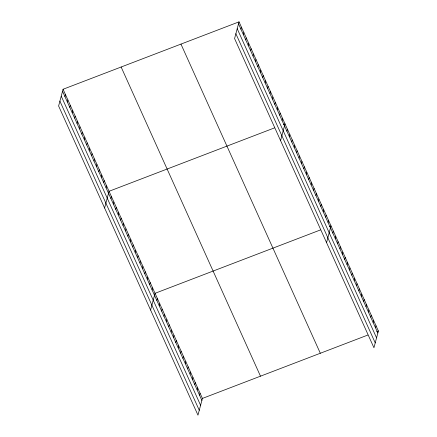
<?xml version="1.0" encoding="UTF-8"?>
<svg xmlns="http://www.w3.org/2000/svg" width="437" height="437" viewBox="0 0 437 437"><rect width="100%" height="100%" fill="white"/><g stroke="black" fill="none" stroke-linecap="round" stroke-linejoin="round"><path stroke-width="0.66" d="M63.065 89.263L58.613 105.994L197.966 415.15L202.418 398.424L63.065 89.263L239.034 21.85L378.387 331.006L373.935 347.737L234.582 38.576L239.034 21.85M64.949 96.637L65.484 94.632M67.369 102.007L67.904 100.002M69.789 107.376L70.324 105.372M72.214 112.746L72.744 110.741M74.634 118.116L75.164 116.111M77.054 123.485L77.584 121.481M79.474 128.849L80.004 126.85M81.894 134.219L82.424 132.22M84.314 139.589L84.844 137.589M86.734 144.958L87.263 142.959M89.153 150.328L89.689 148.329M91.573 155.698L92.109 153.698M93.993 161.067L94.529 159.068M96.413 166.437L96.948 164.438M98.833 171.807L99.368 169.807M101.258 177.176L101.788 175.177M103.678 182.546L104.208 180.547M106.098 187.915L106.628 185.916M104.596 208.012L109.048 191.286L274.463 127.915M110.938 198.655L111.468 196.655M113.358 204.024L113.888 202.025M115.778 209.394L116.308 207.395M118.198 214.764L118.733 212.764M120.617 220.133L121.153 218.134M123.037 225.503L123.573 223.504M125.457 230.873L125.993 228.873M127.877 236.242L128.412 234.243M130.302 241.612L130.832 239.613M132.722 246.981L133.252 244.982M135.142 252.351L135.672 250.352M137.562 257.721L138.092 255.721M139.982 263.09L140.512 261.091M142.402 268.46L142.932 266.461M144.822 273.83L145.357 271.83M147.242 279.199L147.777 277.2M149.662 284.569L150.197 282.57M152.081 289.939L152.617 287.939M150.585 310.035L155.037 293.309L320.452 229.938M156.872 300.563L157.407 298.564M159.243 305.818L159.773 303.819M161.608 311.078L162.143 309.079M163.979 316.333L164.514 314.334M240.924 29.219L241.453 27.22M166.35 321.588L166.879 319.589M243.343 34.589L243.873 32.589M168.72 326.843L169.25 324.844M245.763 39.958L246.293 37.959M171.085 332.098L171.621 330.099M248.183 45.328L248.719 43.329M173.456 337.353L173.986 335.354M250.603 50.697L251.138 48.698M175.827 342.608L176.357 340.609M253.023 56.067L253.558 54.068M178.192 347.868L178.728 345.869M255.443 61.437L255.978 59.437M180.563 353.123L181.093 351.124M257.863 66.806L258.398 64.807M182.934 358.378L183.464 356.379M260.288 72.176L260.818 70.177M185.299 363.633L185.834 361.634M262.708 77.546L263.238 75.546M187.67 368.888L188.2 366.889M265.128 82.915L265.658 80.916M190.04 374.143L190.57 372.144M267.548 88.285L268.078 86.286M192.406 379.398L192.941 377.399M269.968 93.655L270.498 91.655M194.776 384.658L195.312 382.654M272.388 99.024L272.917 97.025M197.147 389.913L197.677 387.914M274.807 104.394L275.337 102.395M199.512 395.168L200.048 393.169M277.227 109.763L277.763 107.764M279.647 115.133L280.183 113.134M282.067 120.503L282.602 118.503M280.57 140.599L285.022 123.873L283.263 124.545M286.907 131.242L287.442 129.243M289.332 136.612L289.862 134.612M291.752 141.981L292.282 139.982M294.172 147.351L294.702 145.352M296.592 152.721L297.122 150.721M299.012 158.09L299.542 156.091M301.432 163.46L301.962 161.461M303.852 168.829L304.381 166.83M306.271 174.199L306.807 172.2M308.691 179.569L309.227 177.569M311.111 184.938L311.647 182.939M313.531 190.308L314.066 188.309M315.956 195.678L316.486 193.678M318.376 201.047L318.906 199.048M320.796 206.417L321.326 204.418M323.216 211.787L323.746 209.787M325.636 217.156L326.166 215.157M328.056 222.526L328.586 220.527M326.559 242.622L331.006 225.896L329.247 226.568M332.847 233.15L333.376 231.151M335.212 238.405L335.747 236.406M337.582 243.66L338.112 241.661M339.953 248.915L340.483 246.916M342.318 254.17L342.854 252.171M344.689 259.431L345.225 257.426M347.06 264.685L347.59 262.686M349.431 269.94L349.961 267.941M351.796 275.195L352.331 273.196M354.167 280.45L354.697 278.451M356.537 285.705L357.067 283.706M358.903 290.96L359.438 288.961M361.273 296.22L361.803 294.216M363.644 301.475L364.174 299.476M366.009 306.73L366.545 304.731M368.38 311.985L368.91 309.986M370.751 317.24L371.281 315.241M373.116 322.495L373.651 320.496M375.487 327.75L376.017 325.751M202.418 398.424L367.828 335.053M376.628 331.683L378.387 331.006M238.504 23.849L377.858 333.01M237.209 28.711L376.563 337.867M235.876 33.715L375.23 342.876M180.962 44.099L320.316 353.254M121.131 67.019L260.485 376.175M62.529 91.267L201.883 400.423M61.235 96.124L200.588 405.285M59.907 101.133L199.261 410.288"/></g></svg>
